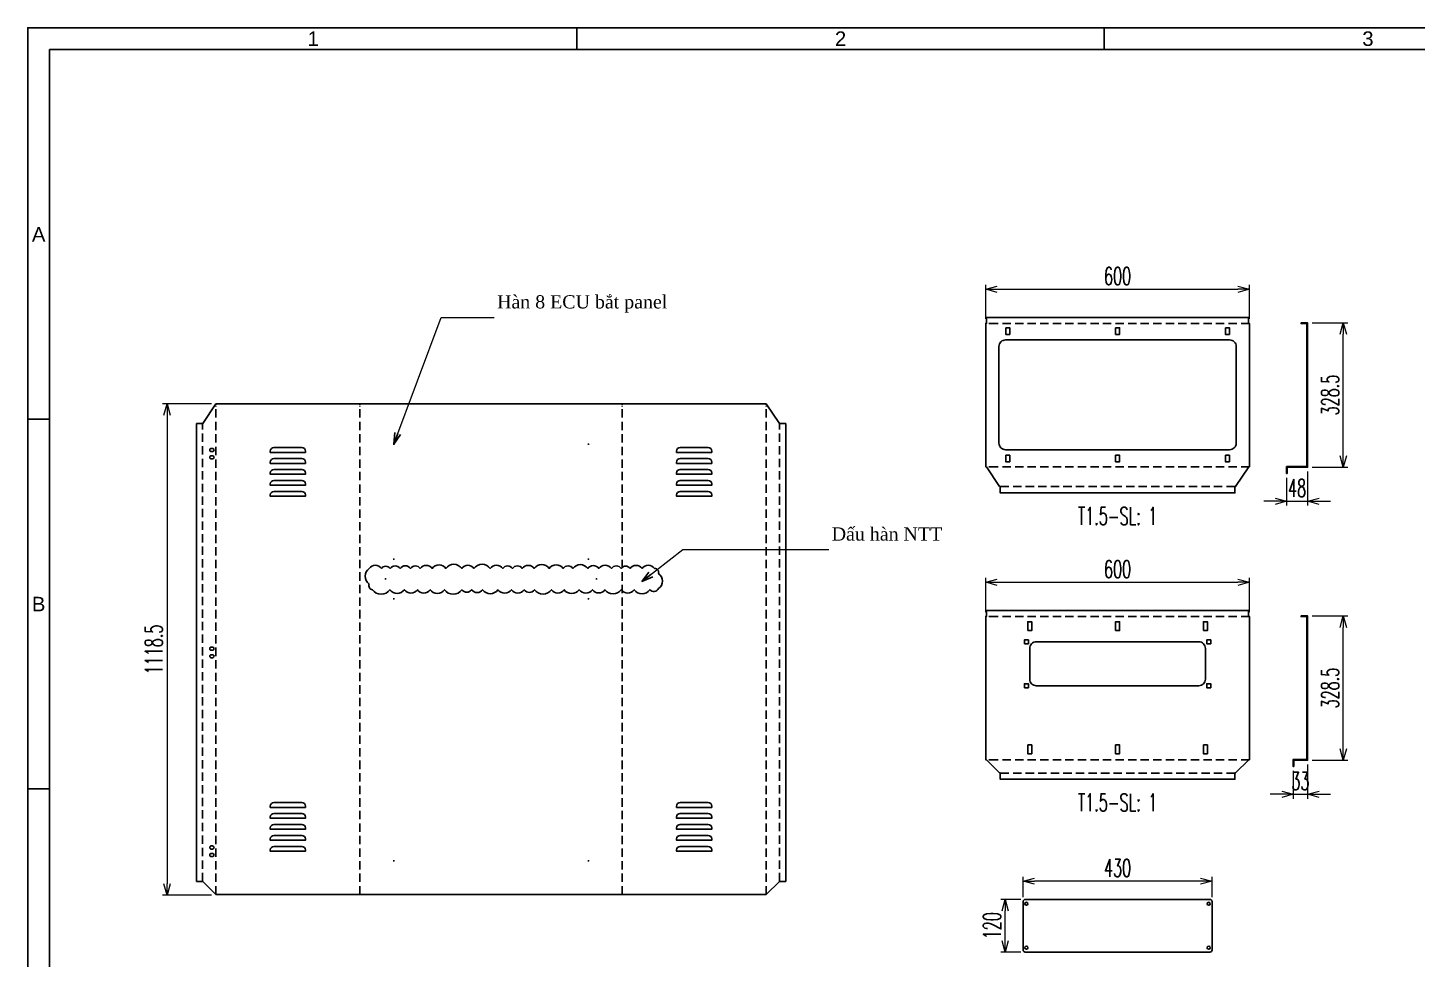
# Model space of a CAD drawing. Header units: millimetres. Extents: x -208796 to -83323, y 30910 to 103951.
# Drawn here: x -98024 to -94862, y 39185 to 41305 of the extents above; entities that cross this region are included whole.
import ezdxf
from ezdxf.enums import TextEntityAlignment as Align

# ---------------------------------------------------------------- set-up
doc = ezdxf.new("R2010")
doc.units = ezdxf.units.MM
doc.header["$LTSCALE"] = 3
doc.linetypes.add('HIDDEN', pattern=[9.525, 6.35, -3.175])
for name, color, linetype in [('@.HIDDEN', 8, 'HIDDEN'), ('@.TEXT', 7, 'Continuous'), ('@.VISIBLE', 7, 'Continuous')]:
    doc.layers.add(name, color=color, linetype=linetype)
doc.styles.add('Ann_w01', font='romans.shx', dxfattribs={"width": 0.6, "bigfont": 'chineset.shx'})
doc.styles.add('Arial', font='arial.ttf')
doc.dimstyles.new('Dim 01_SC20', dxfattribs={"dimscale": 20, "dimtxt": 2, "dimasz": 1.3, "dimexe": 0.5, "dimexo": 0.5, "dimgap": 0.5, "dimtad": 1, "dimdec": 1, "dimzin": 12, "dimdsep": 46, "dimtxsty": 'Ann_w01', "dimblk": 'OPEN30', "dimcen": 1.5, "dimclrd": 6, "dimclre": 6, "dimclrt": 3, "dimadec": 1, "dimazin": 3, "dimtm": 1e-09, "dimtfac": 1, "dimtdec": 1, "dimtix": 1, "dimtmove": 0, "dimatfit": 3, "dimldrblk": 'OPEN30', "dimfxl": 0, "dimtolj": 1, "dimlwd": 20, "dimlwe": 20, "dimarcsym": 0})

# ---------------------------------------------------------------- blocks, each defined once
blk = doc.blocks.new('_Open30')
at = {"color": 0, "linetype": 'ByBlock', "lineweight": -2}
for p, q in [((-1, 0.27), (0, 0)), ((0, 0), (-1, -0.27)), ((0, 0), (-1, 0))]:
    blk.add_line(p, q, dxfattribs=at)
blk = doc.blocks.new('*D422')
at = {"layer": '@.VISIBLE', "color": 6, "lineweight": 20}
for p, q in [((-97606.2, 40448.9), (-97717.4, 40448.9)), ((-97707.4, 40422.9), (-97707.4, 39356.4)), ((-97606.2, 39330.4), (-97717.4, 39330.4))]:
    blk.add_line(p, q, dxfattribs=at)
at = {"layer": 'Defpoints', "color": 0}
for p in [(-97596.2, 40448.9), (-97707.4, 39330.4), (-97596.2, 39330.4)]:
    blk.add_point(p, dxfattribs=at)
at = {"layer": '@.VISIBLE', "color": 6, "lineweight": 20, "xscale": 26, "yscale": 26, "zscale": 26}
for p, rotation in [((-97707.4, 40448.9), 90), ((-97707.4, 39330.4), 270)]:
    blk.add_blockref('_Open30', p, dxfattribs=dict(at, rotation=rotation))
at = {"layer": '@.VISIBLE', "color": 3, "insert": (-97737.4, 39889.7), "char_height": 40, "attachment_point": 5, "rotation": 90, "style": 'Ann_w01'}
blk.add_mtext('\\A1;1118.5', dxfattribs=at)
blk = doc.blocks.new('*D423')
at = {"layer": '@.VISIBLE', "color": 6, "lineweight": 20}
for p, q in [((-95101.2, 39966.1), (-95020, 39966.1)), ((-95030, 39663.6), (-95030, 39940.1)), ((-95101.2, 39637.6), (-95020, 39637.6))]:
    blk.add_line(p, q, dxfattribs=at)
at = {"layer": 'Defpoints', "color": 0}
for p in [(-95111.2, 39966.1), (-95030, 39966.1), (-95111.2, 39637.6)]:
    blk.add_point(p, dxfattribs=at)
at = {"layer": '@.VISIBLE', "color": 6, "lineweight": 20, "xscale": 26, "yscale": 26, "zscale": 26}
for p, rotation in [((-95030, 39966.1), 90), ((-95030, 39637.6), 270)]:
    blk.add_blockref('_Open30', p, dxfattribs=dict(at, rotation=rotation))
at = {"layer": '@.VISIBLE', "color": 3, "insert": (-95060, 39801.8), "char_height": 40, "attachment_point": 5, "rotation": 90, "style": 'Ann_w01'}
blk.add_mtext('\\A1;328.5', dxfattribs=at)
blk = doc.blocks.new('*D424')
at = {"layer": '@.VISIBLE', "color": 6, "lineweight": 20}
for p, q in [((-95843.8, 39975), (-95843.8, 40052.6)), ((-95817.8, 40042.6), (-95269.8, 40042.6)), ((-95243.8, 39975), (-95243.8, 40052.6))]:
    blk.add_line(p, q, dxfattribs=at)
at = {"layer": 'Defpoints', "color": 0}
for p in [(-95243.8, 40042.6), (-95843.8, 39965), (-95243.8, 39965)]:
    blk.add_point(p, dxfattribs=at)
at = {"layer": '@.VISIBLE', "color": 6, "lineweight": 20, "xscale": 26, "yscale": 26, "zscale": 26, "rotation": 180}
blk.add_blockref('_Open30', (-95843.8, 40042.6), dxfattribs=at)
at = {"layer": '@.VISIBLE', "color": 6, "lineweight": 20, "xscale": 26, "yscale": 26, "zscale": 26}
blk.add_blockref('_Open30', (-95243.8, 40042.6), dxfattribs=at)
at = {"layer": '@.VISIBLE', "color": 3, "insert": (-95543.8, 40072.6), "char_height": 40, "attachment_point": 5, "style": 'Ann_w01'}
blk.add_mtext('\\A1;600', dxfattribs=at)
blk = doc.blocks.new('*D425')
at = {"layer": '@.VISIBLE', "color": 6, "lineweight": 20}
for p, q in [((-95111.2, 39627.6), (-95111.2, 39550.1)), ((-95144.2, 39613.6), (-95144.2, 39550.1)), ((-95170.2, 39560.1), (-95196.2, 39560.1)), ((-95144.2, 39560.1), (-95111.2, 39560.1)), ((-95085.2, 39560.1), (-95059.2, 39560.1))]:
    blk.add_line(p, q, dxfattribs=at)
at = {"layer": 'Defpoints', "color": 0}
for p in [(-95111.2, 39637.6), (-95144.2, 39623.6), (-95111.2, 39560.1)]:
    blk.add_point(p, dxfattribs=at)
at = {"layer": '@.VISIBLE', "color": 6, "lineweight": 20, "xscale": 26, "yscale": 26, "zscale": 26}
blk.add_blockref('_Open30', (-95144.2, 39560.1), dxfattribs=at)
at = {"layer": '@.VISIBLE', "color": 6, "lineweight": 20, "xscale": 26, "yscale": 26, "zscale": 26, "rotation": 180}
blk.add_blockref('_Open30', (-95111.2, 39560.1), dxfattribs=at)
at = {"layer": '@.VISIBLE', "color": 3, "insert": (-95127.7, 39590.1), "char_height": 40, "attachment_point": 5, "style": 'Ann_w01'}
blk.add_mtext('\\A1;33', dxfattribs=at)
blk = doc.blocks.new('*D426')
at = {"layer": '@.VISIBLE', "color": 6, "lineweight": 20}
for p, q in [((-95763.8, 39320.9), (-95809.5, 39320.9)), ((-95799.5, 39226.9), (-95799.5, 39294.9)), ((-95763.8, 39200.9), (-95809.5, 39200.9))]:
    blk.add_line(p, q, dxfattribs=at)
at = {"layer": 'Defpoints', "color": 0}
for p in [(-95799.5, 39320.9), (-95753.8, 39320.9), (-95753.8, 39200.9)]:
    blk.add_point(p, dxfattribs=at)
at = {"layer": '@.VISIBLE', "color": 6, "lineweight": 20, "xscale": 26, "yscale": 26, "zscale": 26}
for p, rotation in [((-95799.5, 39320.9), 90), ((-95799.5, 39200.9), 270)]:
    blk.add_blockref('_Open30', p, dxfattribs=dict(at, rotation=rotation))
at = {"layer": '@.VISIBLE', "color": 3, "insert": (-95829.5, 39260.9), "char_height": 40, "attachment_point": 5, "rotation": 90, "style": 'Ann_w01'}
blk.add_mtext('\\A1;120', dxfattribs=at)
blk = doc.blocks.new('*D427')
at = {"layer": '@.VISIBLE', "color": 6, "lineweight": 20}
for p, q in [((-95758.8, 39325.9), (-95758.8, 39372.4)), ((-95354.8, 39362.4), (-95732.8, 39362.4)), ((-95328.8, 39325.9), (-95328.8, 39372.4))]:
    blk.add_line(p, q, dxfattribs=at)
at = {"layer": 'Defpoints', "color": 0}
for p in [(-95758.8, 39362.4), (-95758.8, 39315.9), (-95328.8, 39315.9)]:
    blk.add_point(p, dxfattribs=at)
at = {"layer": '@.VISIBLE', "color": 6, "lineweight": 20, "xscale": 26, "yscale": 26, "zscale": 26, "rotation": 180}
blk.add_blockref('_Open30', (-95758.8, 39362.4), dxfattribs=at)
at = {"layer": '@.VISIBLE', "color": 6, "lineweight": 20, "xscale": 26, "yscale": 26, "zscale": 26}
blk.add_blockref('_Open30', (-95328.8, 39362.4), dxfattribs=at)
at = {"layer": '@.VISIBLE', "color": 3, "insert": (-95543.8, 39392.4), "char_height": 40, "attachment_point": 5, "style": 'Ann_w01'}
blk.add_mtext('\\A1;430', dxfattribs=at)
blk = doc.blocks.new('*U401')
at = {"color": 2}
blk.add_lwpolyline([(32, 5.5), (-32, 5.5, 0.414214), (-40, -2.5), (-40, -5.5), (40, -5.5), (40, -2.5, 0.414214)], format="xyb", close=True, dxfattribs=at)
blk = doc.blocks.new('*U394')
at = {"color": 0, "linetype": 'ByBlock', "lineweight": -2}
for p in [(0, 100), (0, 75), (0, 50), (0, 25), (0, 0)]:
    blk.add_blockref('*U401', p, dxfattribs=at)
blk = doc.blocks.new('*U395')
at = {"color": 2}
blk.add_lwpolyline([(32, 5.5), (-32, 5.5, 0.414214), (-40, -2.5), (-40, -5.5), (40, -5.5), (40, -2.5, 0.414214)], format="xyb", close=True, dxfattribs=at)
blk = doc.blocks.new('*U396')
at = {"color": 0, "linetype": 'ByBlock', "lineweight": -2}
for p in [(0, 100), (0, 75), (0, 50), (0, 25), (0, 0)]:
    blk.add_blockref('*U395', p, dxfattribs=at)
blk = doc.blocks.new('*U398')
at = {"color": 2}
blk.add_lwpolyline([(32, 5.5), (-32, 5.5, 0.414214), (-40, -2.5), (-40, -5.5), (40, -5.5), (40, -2.5, 0.414214)], format="xyb", close=True, dxfattribs=at)
blk = doc.blocks.new('*U399')
at = {"color": 0, "linetype": 'ByBlock', "lineweight": -2}
for p in [(0, 100), (0, 75), (0, 50), (0, 25), (0, 0)]:
    blk.add_blockref('*U398', p, dxfattribs=at)
blk = doc.blocks.new('*U397')
at = {"color": 2}
blk.add_lwpolyline([(32, 5.5), (-32, 5.5, 0.414214), (-40, -2.5), (-40, -5.5), (40, -5.5), (40, -2.5, 0.414214)], format="xyb", close=True, dxfattribs=at)
blk = doc.blocks.new('*U400')
at = {"color": 0, "linetype": 'ByBlock', "lineweight": -2}
for p in [(0, 100), (0, 75), (0, 50), (0, 25), (0, 0)]:
    blk.add_blockref('*U397', p, dxfattribs=at)
blk = doc.blocks.new('*D406')
at = {"layer": '@.VISIBLE', "color": 6, "lineweight": 20}
for p, q in [((-95101.2, 40633.1), (-95020, 40633.1)), ((-95030, 40330.6), (-95030, 40607.1)), ((-95101.2, 40304.6), (-95020, 40304.6))]:
    blk.add_line(p, q, dxfattribs=at)
at = {"layer": 'Defpoints', "color": 0}
for p in [(-95111.2, 40633.1), (-95030, 40633.1), (-95111.2, 40304.6)]:
    blk.add_point(p, dxfattribs=at)
at = {"layer": '@.VISIBLE', "color": 6, "lineweight": 20, "xscale": 26, "yscale": 26, "zscale": 26}
for p, rotation in [((-95030, 40633.1), 90), ((-95030, 40304.6), 270)]:
    blk.add_blockref('_Open30', p, dxfattribs=dict(at, rotation=rotation))
at = {"layer": '@.VISIBLE', "color": 3, "insert": (-95060, 40468.8), "char_height": 40, "attachment_point": 5, "rotation": 90, "style": 'Ann_w01'}
blk.add_mtext('\\A1;328.5', dxfattribs=at)
blk = doc.blocks.new('*D407')
at = {"layer": '@.VISIBLE', "color": 6, "lineweight": 20}
for p, q in [((-95843.8, 40642), (-95843.8, 40719.6)), ((-95817.8, 40709.6), (-95269.8, 40709.6)), ((-95243.8, 40642), (-95243.8, 40719.6))]:
    blk.add_line(p, q, dxfattribs=at)
at = {"layer": 'Defpoints', "color": 0}
for p in [(-95243.8, 40709.6), (-95843.8, 40632), (-95243.8, 40632)]:
    blk.add_point(p, dxfattribs=at)
at = {"layer": '@.VISIBLE', "color": 6, "lineweight": 20, "xscale": 26, "yscale": 26, "zscale": 26, "rotation": 180}
blk.add_blockref('_Open30', (-95843.8, 40709.6), dxfattribs=at)
at = {"layer": '@.VISIBLE', "color": 6, "lineweight": 20, "xscale": 26, "yscale": 26, "zscale": 26}
blk.add_blockref('_Open30', (-95243.8, 40709.6), dxfattribs=at)
at = {"layer": '@.VISIBLE', "color": 3, "insert": (-95543.8, 40739.6), "char_height": 40, "attachment_point": 5, "style": 'Ann_w01'}
blk.add_mtext('\\A1;600', dxfattribs=at)
blk = doc.blocks.new('*D408')
at = {"layer": '@.VISIBLE', "color": 6, "lineweight": 20}
for p, q in [((-95111.2, 40294.6), (-95111.2, 40217.1)), ((-95159.2, 40280.6), (-95159.2, 40217.1)), ((-95185.2, 40227.1), (-95211.2, 40227.1)), ((-95159.2, 40227.1), (-95111.2, 40227.1)), ((-95085.2, 40227.1), (-95059.2, 40227.1))]:
    blk.add_line(p, q, dxfattribs=at)
at = {"layer": 'Defpoints', "color": 0}
for p in [(-95111.2, 40304.6), (-95159.2, 40290.6), (-95111.2, 40227.1)]:
    blk.add_point(p, dxfattribs=at)
at = {"layer": '@.VISIBLE', "color": 6, "lineweight": 20, "xscale": 26, "yscale": 26, "zscale": 26}
blk.add_blockref('_Open30', (-95159.2, 40227.1), dxfattribs=at)
at = {"layer": '@.VISIBLE', "color": 6, "lineweight": 20, "xscale": 26, "yscale": 26, "zscale": 26, "rotation": 180}
blk.add_blockref('_Open30', (-95111.2, 40227.1), dxfattribs=at)
at = {"layer": '@.VISIBLE', "color": 3, "insert": (-95135.2, 40257.1), "char_height": 40, "attachment_point": 5, "style": 'Ann_w01'}
blk.add_mtext('\\A1;48', dxfattribs=at)
blk = doc.blocks.new('Lo chu nhat')
at = {"layer": '@.VISIBLE', "color": 6}
blk.add_lwpolyline([(-10, -4.5), (10, -4.5), (10, 4.5), (-10, 4.5)], close=True, dxfattribs=at)
blk = doc.blocks.new('KHUNG BAN VE (Made by Tung)')
at = {"layer": '@.VISIBLE', "color": 8}
for p, q in [((75.75, 207), (75.75, 210)), ((148.5, 207), (148.5, 210)), ((3, 156), (0, 156)), ((3, 105), (0, 105))]:
    blk.add_line(p, q, dxfattribs=at)
for points in [[(0, 0), (297, 0), (297, 210), (0, 210)], [(3, 3), (294, 3), (294, 207), (3, 207)]]:
    blk.add_lwpolyline(points, close=True, dxfattribs=at)
at = {"layer": '@.TEXT', "color": 1, "style": 'Arial'}
for s, p in [('1', (39.375, 208.5)), ('2', (112.125, 208.5)), ('3', (184.875, 208.5)), ('A', (1.5, 181.5)), ('B', (1.5, 130.5))]:
    blk.add_text(s, height=2, dxfattribs=at).set_placement(p, align=Align.MIDDLE_CENTER)
for tag, height, p in [('DESIGNER_NAME', 2, (38, 15.5)), ('PROJECT_CODE', 2, (258.5, 15.5)), ('SCALE', 2, (289, 15.5)), ('APPROVED_NAME', 2, (38, 10.5)), ('CUSTOMER_NAME', 2, (258.5, 10.5)), ('PAGE', 2, (289, 10.5)), ('DRAWING_NAME', 4, (173, 8)), ('TOTAL', 2, (289, 5.5))]:
    blk.add_attdef(tag, text='', height=height, dxfattribs=at).set_placement(p, align=Align.MIDDLE_CENTER)

msp = doc.modelspace()

# ---------------------------------------------------------------- linework, layer by layer
msp.add_lwpolyline([(-97247.25, 40074.1, 0.5205671), (-97247.25, 40038.7, 0.5205671), (-97239.73, 40025.8, 0.5205671), (-97200.22, 40025.8, 0.5205671), (-97167.09, 40025.8, 0.5205671), (-97137.58, 40025.8, 0.5205671), (-97108.48, 40025.8, 0.5205671), (-97075.85, 40025.8, 0.5205671), (-97036.13, 40025.8, 0.5205671), (-97014.2, 40025.8, 0.5205671), (-96989.03, 40025.8, 0.5205671), (-96954.18, 40025.8, 0.5205671), (-96923.47, 40025.8, 0.5205671), (-96894.33, 40025.8, 0.5205671), (-96870.81, 40025.8, 0.5205671), (-96832.45, 40025.8, 0.5205671), (-96803.42, 40025.8, 0.5205671), (-96769.44, 40025.8, 0.5205671), (-96738.67, 40025.8, 0.5205671), (-96710.82, 40025.8, 0.5205671), (-96673.76, 40025.8, 0.5205671), (-96643.99, 40025.8, 0.5205671), (-96608.52, 40025.8, 0.5205671), (-96588.73, 40028.29, 0.5205671), (-96588.73, 40062.23, 0.5205671), (-96597.93, 40074.1, 0.5205671), (-96626.05, 40074.1, 0.5205671), (-96653.56, 40074.1, 0.5205671), (-96673.8, 40074.1, 0.5205671), (-96695.78, 40074.1, 0.5205671), (-96724.75, 40074.1, 0.5205671), (-96749.96, 40074.1, 0.5205671), (-96783.39, 40074.1, 0.5205671), (-96805.71, 40074.1, 0.5205671), (-96837.55, 40074.1, 0.5205671), (-96871.62, 40074.1, 0.5205671), (-96898.72, 40074.1, 0.5205671), (-96921.22, 40074.1, 0.5205671), (-96943.24, 40074.1, 0.5205671), (-96971.78, 40074.1, 0.5205671), (-97008.8, 40074.1, 0.5205671), (-97036.52, 40074.1, 0.5205671), (-97072.87, 40074.1, 0.5205671), (-97103.84, 40074.1, 0.5205671), (-97131.22, 40074.1, 0.5205671), (-97153.07, 40074.1, 0.5205671), (-97176.87, 40074.1, 0.5205671), (-97199.48, 40074.1, 0.5205671), (-97219.58, 40074.1, 0.5205671)], format="xyb", close=True)
at = {"layer": '@.HIDDEN'}
for p, q in [((-95243.82, 40631.75), (-95843.82, 40631.75)), ((-97596.04, 39331.91), (-97596.04, 40448.91)), ((-97268.64, 39331.91), (-97268.64, 40448.91)), ((-96671.24, 39331.91), (-96671.24, 40448.91)), ((-96343.84, 39331.91), (-96343.84, 40448.91)), ((-97626.44, 39361.91), (-97626.44, 40403.91)), ((-96313.44, 39361.91), (-96313.44, 40403.91)), ((-95243.82, 40305.85), (-95843.82, 40305.85)), ((-95276.82, 40260.45), (-95810.82, 40260.45)), ((-95243.82, 39964.77), (-95843.82, 39964.77)), ((-95243.82, 39638.87), (-95843.82, 39638.87)), ((-95276.82, 39608.47), (-95810.82, 39608.47))]:
    msp.add_line(p, q, dxfattribs=at)
at = {"layer": '@.VISIBLE'}
for p, q in [((-95836.79, 40631.75), (-95834.79, 40631.75)), ((-95250.86, 40631.75), (-95252.86, 40631.75)), ((-97596.24, 40448.91), (-97268.64, 40448.91)), ((-97596.04, 40444.45), (-97596.04, 40442.45)), ((-96671.24, 40448.91), (-97268.64, 40448.91)), ((-97268.64, 40444.45), (-97268.64, 40442.45)), ((-96671.24, 40448.91), (-96343.64, 40448.91)), ((-96671.24, 40444.45), (-96671.24, 40442.45)), ((-96343.84, 40444.45), (-96343.84, 40442.45)), ((-97640.64, 39361.91), (-97640.64, 40403.91)), ((-97626.44, 40399.45), (-97626.44, 40397.45)), ((-96313.44, 40399.45), (-96313.44, 40397.45)), ((-96299.24, 39361.91), (-96299.24, 40403.91)), ((-97192.44, 40356.91), (-97190.44, 40356.91)), ((-96749.44, 40356.91), (-96747.44, 40356.91)), ((-95836.79, 40305.85), (-95834.79, 40305.85)), ((-95250.86, 40305.85), (-95252.86, 40305.85)), ((-95803.79, 40260.45), (-95801.79, 40260.45)), ((-95283.86, 40260.45), (-95285.86, 40260.45)), ((-97192.44, 40095.38), (-97190.44, 40095.38)), ((-96749.44, 40095.38), (-96747.44, 40095.38)), ((-97210.94, 40050.38), (-97208.94, 40050.38)), ((-96730.94, 40050.38), (-96728.94, 40050.38)), ((-97192.44, 40005.38), (-97190.44, 40005.38)), ((-96749.44, 40005.38), (-96747.44, 40005.38)), ((-95836.79, 39964.77), (-95834.79, 39964.77)), ((-95250.86, 39964.77), (-95252.86, 39964.77)), ((-95836.79, 39638.87), (-95834.79, 39638.87)), ((-95250.86, 39638.87), (-95252.86, 39638.87)), ((-95803.79, 39608.47), (-95801.79, 39608.47)), ((-95283.86, 39608.47), (-95285.86, 39608.47)), ((-97192.44, 39408.91), (-97190.44, 39408.91)), ((-96749.44, 39408.91), (-96747.44, 39408.91)), ((-97626.44, 39366.58), (-97626.44, 39368.58)), ((-96313.44, 39366.58), (-96313.44, 39368.58)), ((-97596.04, 39336.58), (-97596.04, 39338.58)), ((-97268.64, 39336.58), (-97268.64, 39338.58)), ((-96671.24, 39336.58), (-96671.24, 39338.58)), ((-96343.84, 39336.58), (-96343.84, 39338.58))]:
    msp.add_line(p, q, dxfattribs=at)
for points in [[(-95243.82, 40305.65), (-95245.32, 40305.65), (-95275.32, 40260.65), (-95276.82, 40260.65), (-95276.82, 40246.25), (-95810.82, 40246.25), (-95810.82, 40260.65), (-95812.32, 40260.65), (-95842.32, 40305.65), (-95843.82, 40305.65), (-95843.82, 40631.95), (-95841.82, 40631.95), (-95841.82, 40645.45), (-95245.82, 40645.45), (-95245.82, 40631.95), (-95243.82, 40631.95)], [(-95798.32, 40621.95), (-95798.32, 40606.95), (-95789.32, 40606.95), (-95789.32, 40621.95)], [(-95548.32, 40621.95), (-95548.32, 40606.95), (-95539.32, 40606.95), (-95539.32, 40621.95)], [(-95298.32, 40621.95), (-95298.32, 40606.95), (-95289.32, 40606.95), (-95289.32, 40621.95)], [(-95112.75, 40631.55), (-95112.75, 40306.05), (-95159.25, 40306.05), (-95159.25, 40290.55), (-95157.75, 40290.55), (-95157.75, 40304.55), (-95111.25, 40304.55), (-95111.25, 40633.05), (-95126.25, 40633.05), (-95126.25, 40631.55)], [(-95798.32, 40331.95), (-95798.32, 40316.95), (-95789.32, 40316.95), (-95789.32, 40331.95)], [(-95548.32, 40331.95), (-95548.32, 40316.95), (-95539.32, 40316.95), (-95539.32, 40331.95)], [(-95298.32, 40331.95), (-95298.32, 40316.95), (-95289.32, 40316.95), (-95289.32, 40331.95)], [(-95243.82, 39638.67), (-95245.32, 39638.67), (-95275.32, 39608.67), (-95276.82, 39608.67), (-95276.82, 39594.27), (-95810.82, 39594.27), (-95810.82, 39608.67), (-95812.32, 39608.67), (-95842.32, 39638.67), (-95843.82, 39638.67), (-95843.82, 39964.97), (-95841.82, 39964.97), (-95841.82, 39978.47), (-95245.82, 39978.47), (-95245.82, 39964.97), (-95243.82, 39964.97)], [(-95112.75, 39964.57), (-95112.75, 39639.07), (-95144.25, 39639.07), (-95144.25, 39623.57), (-95142.75, 39623.57), (-95142.75, 39637.57), (-95111.25, 39637.57), (-95111.25, 39966.07), (-95126.25, 39966.07), (-95126.25, 39964.57)], [(-95755.82, 39902.67), (-95746.82, 39902.67), (-95746.82, 39911.67), (-95755.82, 39911.67)], [(-95331.82, 39902.67), (-95340.82, 39902.67), (-95340.82, 39911.67), (-95331.82, 39911.67)], [(-95755.82, 39802.67), (-95746.82, 39802.67), (-95746.82, 39811.67), (-95755.82, 39811.67)], [(-95331.82, 39802.67), (-95340.82, 39802.67), (-95340.82, 39811.67), (-95331.82, 39811.67)]]:
    msp.add_lwpolyline(points, close=True, dxfattribs=at)
for points in [[(-95273.82, 40579.45), (-95273.82, 40359.45, -0.4142136), (-95288.82, 40344.45), (-95798.82, 40344.45, -0.4142136), (-95813.82, 40359.45), (-95813.82, 40579.45, -0.4142136), (-95798.82, 40594.45), (-95288.82, 40594.45, -0.4142136)], [(-97606.84, 40340.41), (-97603.84, 40340.41, 0.4142136), (-97600.34, 40343.91), (-97600.34, 40343.91, 0.4142136), (-97603.84, 40347.41), (-97606.84, 40347.41, 0.4142136), (-97610.34, 40343.91), (-97610.34, 40343.91, 0.4142136)], [(-97606.84, 40323.41), (-97603.84, 40323.41, 0.4142136), (-97600.34, 40326.91), (-97600.34, 40326.91, 0.4142136), (-97603.84, 40330.41), (-97606.84, 40330.41, 0.4142136), (-97610.34, 40326.91), (-97610.34, 40326.91, 0.4142136)], [(-97606.84, 39887.91), (-97603.84, 39887.91, 0.4142136), (-97600.34, 39891.41), (-97600.34, 39891.41, 0.4142136), (-97603.84, 39894.91), (-97606.84, 39894.91, 0.4142136), (-97610.34, 39891.41), (-97610.34, 39891.41, 0.4142136)], [(-95728.82, 39807.17), (-95358.82, 39807.17, 0.4142136), (-95343.82, 39822.17), (-95343.82, 39892.17, 0.4142136), (-95358.82, 39907.17), (-95728.82, 39907.17, 0.4142136), (-95743.82, 39892.17), (-95743.82, 39822.17, 0.4142136)], [(-97606.84, 39870.91), (-97603.84, 39870.91, 0.4142136), (-97600.34, 39874.41), (-97600.34, 39874.41, 0.4142136), (-97603.84, 39877.91), (-97606.84, 39877.91, 0.4142136), (-97610.34, 39874.41), (-97610.34, 39874.41, 0.4142136)], [(-97606.84, 39435.41), (-97603.84, 39435.41, 0.4142136), (-97600.34, 39438.91), (-97600.34, 39438.91, 0.4142136), (-97603.84, 39442.41), (-97606.84, 39442.41, 0.4142136), (-97610.34, 39438.91), (-97610.34, 39438.91, 0.4142136)], [(-97606.84, 39418.41), (-97603.84, 39418.41, 0.4142136), (-97600.34, 39421.91), (-97600.34, 39421.91, 0.4142136), (-97603.84, 39425.41), (-97606.84, 39425.41, 0.4142136), (-97610.34, 39421.91), (-97610.34, 39421.91, 0.4142136)], [(-95753.82, 39200.86), (-95333.82, 39200.86, 0.4142136), (-95328.82, 39205.86), (-95328.82, 39315.86, 0.4142136), (-95333.82, 39320.86), (-95753.82, 39320.86, 0.4142136), (-95758.82, 39315.86), (-95758.82, 39205.86, 0.4142136)]]:
    msp.add_lwpolyline(points, format="xyb", close=True, dxfattribs=at)
for points in [[(-97640.64, 40403.91), (-97626.24, 40403.91), (-97596.24, 40448.91)], [(-96299.24, 40403.91), (-96313.64, 40403.91), (-96343.64, 40448.91)], [(-97191.44, 40357.91), (-97191.44, 40355.91)], [(-96748.44, 40357.91), (-96748.44, 40355.91)], [(-97191.44, 40096.38), (-97191.44, 40094.38)], [(-96748.44, 40096.38), (-96748.44, 40094.38)], [(-97209.94, 40051.38), (-97209.94, 40049.38)], [(-96729.94, 40051.38), (-96729.94, 40049.38)], [(-97191.44, 40006.38), (-97191.44, 40004.38)], [(-96748.44, 40006.38), (-96748.44, 40004.38)], [(-97191.44, 39409.91), (-97191.44, 39407.91)], [(-96748.44, 39409.91), (-96748.44, 39407.91)], [(-97640.64, 39361.91), (-97626.24, 39361.91), (-97596.24, 39331.91), (-96343.64, 39331.91)], [(-96299.24, 39361.91), (-96313.64, 39361.91), (-96343.64, 39331.91)]]:
    msp.add_lwpolyline(points, dxfattribs=at)
for centre in [(-95751.32, 39310.86), (-95336.32, 39310.86), (-95751.32, 39210.86), (-95336.32, 39210.86)]:
    msp.add_circle(centre, 3.5, dxfattribs=at)

# ---------------------------------------------------------------- block references
at = {"xscale": -1}
for name, p in [('*U400', (-97432.34, 40243.91)), ('*U399', (-97432.34, 39435.91))]:
    msp.add_blockref(name, p, dxfattribs=at)
for name, p in [('*U396', (-96507.54, 40243.91)), ('*U394', (-96507.54, 39435.91))]:
    msp.add_blockref(name, p)
at = {"layer": '@.VISIBLE', "xscale": 16.5, "yscale": 16.5, "zscale": 16.5}
msp.add_blockref('KHUNG BAN VE (Made by Tung)', (-98024.38, 37839.83), dxfattribs=at)
at = {"layer": '@.VISIBLE', "xscale": -1, "rotation": 270}
for p in [(-95743.82, 39942.77), (-95543.82, 39942.77), (-95343.82, 39942.77)]:
    msp.add_blockref('Lo chu nhat', p, dxfattribs=at)
at = {"layer": '@.VISIBLE', "rotation": 270}
for p in [(-95743.82, 39662.37), (-95543.82, 39662.37), (-95343.82, 39662.37)]:
    msp.add_blockref('Lo chu nhat', p, dxfattribs=at)

# ---------------------------------------------------------------- texts
at = {"char_height": 30, "attachment_point": 1, "style": 'Ann_w01'}
for s, width, insert in [('{\\fTimes New Roman|b0|i0|c0|p18;\\W1;Hàn 8 ECU bắt panel}', 422.2784, (-96956.24, 40696.03)), ('{\\fTimes New Roman|b0|i0|c0|p18;\\W1;Dấu hàn NTT}', 338.5833, (-96194.53, 40167.59))]:
    msp.add_mtext_dynamic_manual_height_columns(s, width=width, gutter_width=99.2, heights=[0], dxfattribs=dict(at, insert=insert))
at = {"layer": '@.VISIBLE', "color": 1, "style": 'Ann_w01', "width": 0.6}
for p in [(-95543.82, 40193.38), (-95543.82, 39541.4)]:
    msp.add_text('T1.5-SL: 1', height=40, dxfattribs=at).set_placement(p, align=Align.MIDDLE_CENTER)

# ---------------------------------------------------------------- dimensions: what is measured, and where the dimension line sits
at = {"layer": '@.VISIBLE'}
for base, p1, p2, picture, middle in [((-95243.82, 40709.63), (-95843.82, 40631.95), (-95243.82, 40631.95), '*D407', (-95543.82, 40739.63)), ((-95111.25, 40227.09), (-95159.25, 40290.55), (-95111.25, 40304.55), '*D408', (-95135.25, 40257.09)), ((-95243.82, 40042.65), (-95843.82, 39964.97), (-95243.82, 39964.97), '*D424', (-95543.82, 40072.65)), ((-95111.25, 39560.11), (-95144.25, 39623.57), (-95111.25, 39637.57), '*D425', (-95127.75, 39590.11)), ((-95758.82, 39362.38), (-95328.82, 39315.86), (-95758.82, 39315.86), '*D427', (-95543.82, 39392.38))]:
    dim = msp.add_linear_dim(base=base, p1=p1, p2=p2, dimstyle='Dim 01_SC20', dxfattribs=at)
    dim.commit()
    dim.dimension.update_dxf_attribs({"geometry": picture, "text_midpoint": middle})
for base, p1, p2, picture, middle in [((-95030.02, 40633.05), (-95111.25, 40304.55), (-95111.25, 40633.05), '*D406', (-95060.02, 40468.8)), ((-97707.37, 39330.41), (-97596.24, 40448.91), (-97596.24, 39330.41), '*D422', (-97737.37, 39889.66)), ((-95030.02, 39966.07), (-95111.25, 39637.57), (-95111.25, 39966.07), '*D423', (-95060.02, 39801.82)), ((-95799.45, 39320.86), (-95753.82, 39200.86), (-95753.82, 39320.86), '*D426', (-95829.45, 39260.86))]:
    dim = msp.add_linear_dim(base=base, p1=p1, p2=p2, angle=90, dimstyle='Dim 01_SC20', dxfattribs=at)
    dim.commit()
    dim.dimension.update_dxf_attribs({"geometry": picture, "text_midpoint": middle})

# ---------------------------------------------------------------- leaders
for points in [[(-97191.44, 40356.91), (-97083.2, 40645.37), (-96962.58, 40645.37)], [(-96626.68, 40044.51), (-96533.41, 40116.93), (-96200.86, 40116.93)]]:
    msp.add_leader(points, dimstyle='Dim 01_SC20', override={"dimgap": 0.5, "dimtad": 0})

doc.saveas('drawing.dxf')
